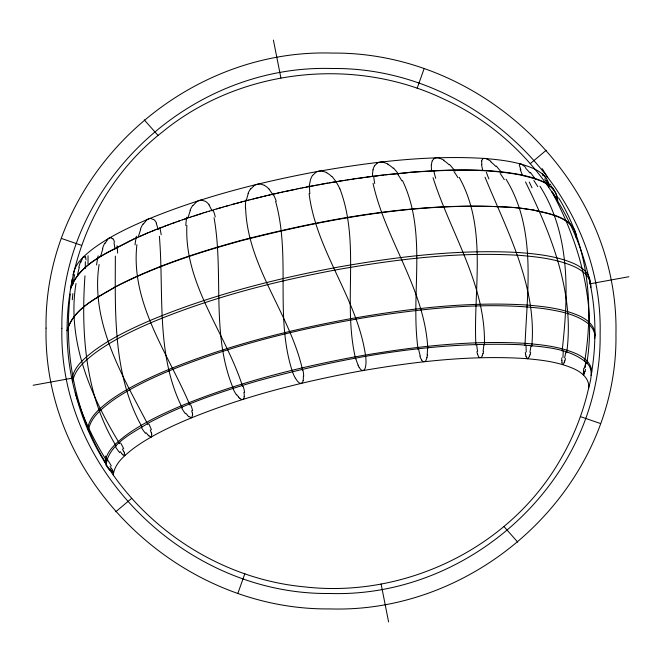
<?xml version="1.0" encoding="UTF-8"?>
<svg xmlns="http://www.w3.org/2000/svg" width="662" height="662" viewBox="0 0 662 662"><rect width="100%" height="100%" fill="white"/><g stroke="black" fill="none" stroke-linecap="round" stroke-linejoin="round"><path stroke-width="0.99" d="M561.757 357.935L561.765 360.476M245.61 207.984C247.522 266.902 290.246 314.127 302.666 370.43M85.274 268.549L85.357 261.755M84.968 275.814C80.938 333.64 85.34 395.562 116.222 446.13M548.748 187.073C549.311 178.012 540.912 171.83 533.506 168.553C517.444 161.52 499.702 159.674 482.391 158.317C426.94 155.206 371.432 161.991 316.899 171.599C259.347 182.315 202.224 196.904 148.007 219.238C128.833 227.397 109.776 236.384 92.945 248.813C84.753 255.309 75.476 262.822 73.408 273.671M557.735 200.851C557.015 182.977 535.078 178.078 521.027 174.768C484.476 167.842 446.941 169.563 410.051 172.319M557.296 200.139C556.386 182.215 533.514 178.359 519.662 174.851C483.078 168.04 445.576 170.018 408.669 172.434M484.427 345.001C485.974 284.908 450.607 233.098 433.039 177.689M583.354 372.491L583.363 374.833M576.519 238.353C575.725 217.765 549.51 213.288 533.555 210.202M113.26 474.935C114.6 463.483 124.489 455.58 132.913 448.861C149.215 436.812 167.643 428.016 186.204 420.031C240.935 397.25 298.694 382.495 356.876 371.647C411.963 361.965 468.059 355.072 524.064 358.481C540.813 359.871 557.95 361.775 573.482 368.593C581.261 371.936 590.065 378.829 588.592 388.337M105.961 463.897C110.347 443.217 132.458 433.031 148.809 422.853C183.283 404.408 220.504 391.772 257.932 380.84C343.073 357.439 431.45 341.385 520.051 344.695C542.6 346.938 568.277 347.409 586.499 362.677C594.393 369.735 590.322 381.006 588.286 389.645C582.444 414.735 572.696 438.906 559.547 461.05C508.913 548.318 404.416 598.407 304.685 586.888C201.389 577.405 106.987 502.259 77.926 402.148C47.416 305.902 82.833 194.024 162.339 132.028C240.083 68.327 354.518 55.815 444.765 99.54C535.632 141.031 598.241 238.279 594.774 338.588M576.221 237.608C575.237 218.237 550.312 214.215 535.351 210.533M562.104 351.026C568.393 295.691 571 235.192 539.952 186.188M105.026 462.39C106.508 450.69 116.644 442.655 125.292 435.803C142.016 423.514 160.874 414.544 179.874 406.394C235.846 383.157 294.904 368.072 354.377 356.967C410.688 347.045 468.034 339.97 525.297 343.355C542.435 344.745 559.969 346.656 575.899 353.566C583.843 356.95 592.912 363.893 591.48 373.616M239.785 398.243C241.63 400.527 244.394 399.583 244.187 396.629M431.26 164.664L431.508 170.432M244.179 396.72L244.179 396.679A13.919 12.363 58.6 0 0 244.261 394.8L243.93 392.343M186.883 225.394C184.036 284.495 225.519 332.647 242.656 386.608M88.402 430.606C90.231 417.532 101.824 408.793 111.588 401.271C130.53 387.816 151.78 378.035 173.179 369.189C235.167 344.381 300.399 328.468 366.136 317.421C424.599 308.418 484.319 301.582 543.378 308.575C558.819 311.041 575.352 313.664 588.03 323.528C591.439 326.383 594.236 330.305 594.774 334.815C594.881 348.444 593.384 362.097 591.158 375.536M590.777 287.68C591.894 277.196 582.063 269.972 573.507 266.298C556.469 258.95 537.743 256.848 519.413 255.342C458.675 251.626 397.812 259.024 338.059 269.5C274.978 281.218 212.353 297.205 152.996 321.864C132.739 330.553 112.639 340.136 94.798 353.21C85.431 360.591 74.591 369.197 72.688 381.742M590.099 284.097C591.224 273.712 581.344 266.67 572.878 263.12C555.823 255.946 537.139 253.96 518.851 252.545C458.112 249.135 397.316 256.657 337.595 267.2C274.54 278.983 211.939 294.962 152.533 319.473C132.276 328.104 112.168 337.612 94.277 350.57C84.935 357.852 74.061 366.293 72.067 378.747M87.624 428.811C89.353 416.613 99.962 408.305 109.031 401.164C126.508 388.42 146.186 379.086 166.005 370.612C224.277 346.499 285.719 330.81 347.616 319.241C406.211 308.897 465.882 301.516 525.479 304.942C543.361 306.357 561.649 308.318 578.298 315.435C586.573 318.927 596.131 325.994 594.815 336.147M124.895 455.398L124.299 453.073M583.503 370.72L583.785 368.146M70.28 293.978C63.527 352.201 74.715 413.527 106.193 463.383M309.195 185.956L310.528 179.667A21.838 18.329 5.1 0 1 312.596 175.264M531.793 346.4C537.105 286.249 507.175 231.104 485.039 177.217M67.16 330.818C73.077 308.492 97.173 297.768 115.32 286.787C155.702 265.843 199.245 251.808 243.012 239.859C332.779 217.078 425.947 200.536 518.842 207.942M67.16 330.57C73.184 308.401 97.256 297.883 115.337 286.994C155.297 266.414 198.319 252.528 241.556 240.662C330.785 217.889 423.291 201.182 515.698 207.62M136.902 244.659C130.306 303.337 168.297 353.665 189.878 405.061M71.148 286.472L72.216 279.141M584.612 361.651C593.946 306.15 588.543 246.454 558.546 197.731M427.429 354.998L426.998 357.348M70.346 289.451C79.606 262.053 111.431 251.469 134.601 238.61M70.42 288.971C78.944 263.145 108.576 252.619 130.422 240.538M76.022 283.468C66.548 340.475 90.702 395.975 119.64 443.706M99.093 264.469C90.247 322.386 122.238 375.304 147.916 424.541M566.689 352.813C574.831 292.985 551.338 234.596 525.487 181.901M586.731 363.786C596.553 304.462 580.16 243.459 551.62 191.434M246.372 200.073L248.25 193.503M483.624 351.265L483.061 353.574M77.545 274.672L79.25 267.473M303.105 380.584C302.865 383.761 299.911 384.225 298.256 381.991A13.637 13.447 27.4 0 1 296.998 380.567L295.492 378.25M73.002 274.962L73.3 273.737M188.14 217.227L190.35 210.384M372.954 169.828L372.342 175.844M585.58 369.388L584.968 371.771M100.756 255.838L102.833 248.771M530.701 352.581L530.072 354.832M481.572 160.891L482.631 159.037M565.53 358.564L564.835 361.038M138.474 236.251L140.7 229.358M584.488 373.327L583.826 374.866M237.964 593.102L244.857 573.689M417.143 88.311L424.036 68.898M80.888 262.21L82.32 258.776M564.239 362.677L563.056 364.58M482.391 355.444C481.862 357.968 478.924 358.63 478.163 355.759A13.67 10.84 -84.5 0 1 477.592 353.971M529.368 356.677L527.473 358.763L526 356.561M432.228 160.783L433.991 158.706M105.101 243.434L107.145 240.149M143.34 224.161L145.863 220.951M374.609 165.781L377.009 163.34M193.039 205.559L195.894 202.456M312.754 175.347L315.493 172.666M250.824 188.91L253.736 185.997M151.565 436.821L151.623 434.173M115.767 511.751L131.705 498.362M530.295 163.638L546.233 150.249M131.44 240.207L137.812 237.17M135.644 238.279L147.841 232.858M138.879 236.831L150.15 231.907M148.983 232.511L154.842 230.012M151.308 231.551L158.433 228.597M156.033 229.656L162.074 227.19M159.641 228.233L165.773 225.783M151.341 436.97L149.099 435.935M163.299 226.826L169.522 224.393M167.014 225.419L170.779 223.93M170.779 224.021L175.877 222.093M172.046 223.566L174.594 222.639M175.877 222.184L179.75 220.727M177.168 221.72L182.348 219.817M182.356 219.9L187.619 218.021M183.672 219.453L188.943 217.583M188.96 217.657L190.275 217.136M190.284 217.21L191.616 216.697M191.624 216.772L192.948 216.251M192.965 216.325L202.431 213.214M194.305 215.886L198.36 214.579M199.717 214.14L203.797 212.783M203.813 212.85L205.17 212.353M205.187 212.419L206.544 211.931M206.561 211.997L209.3 211.087M209.316 211.153L216.234 209.01M216.259 209.068L223.226 206.974M217.649 208.654L221.853 207.438M223.251 207.032L224.633 206.569M224.658 206.627L234.513 203.822M226.065 206.23L228.887 205.435M231.708 204.649L241.638 201.968M235.962 203.491L238.8 202.729M240.182 202.291L244.477 201.223M243.02 201.546L245.9 200.851M245.867 200.801L248.747 200.123M247.29 200.429L251.593 199.394M250.128 199.701L254.44 198.683M252.975 198.981L258.71 197.624M255.822 198.269L261.556 196.928M260.092 197.218L262.98 196.589M262.938 196.531L265.826 195.902M264.353 196.192L271.494 194.578M267.191 195.522L270.03 194.851M271.445 194.52L278.57 192.965M272.86 194.198L282.798 192.03M279.927 192.601L295.376 189.349M284.139 191.666L296.766 189.059M296.7 189.001L298.157 188.778M298.09 188.72L300.92 188.215M299.472 188.438L302.294 187.942M302.228 187.884L303.676 187.669M303.601 187.603L305.05 187.396M304.975 187.329L317.288 185.062M306.349 187.065L327.98 183.06M318.629 184.814L326.623 183.291M33.1 385.276L71.959 378.192M590.041 283.808L628.9 276.724M326.705 183.366L337.62 181.52M329.337 182.82L333.416 182.124M333.507 182.199L336.246 181.744M338.894 181.214L345.887 180.196M337.521 181.438L344.505 180.42M347.169 179.899L354.22 178.939M345.787 180.114L351.439 179.352M352.722 179.054L358.299 178.244M355.618 178.74L365.407 177.366M358.407 178.335L362.602 177.747M363.893 177.457L378.043 175.753M366.69 177.077L379.442 175.587M379.326 175.463L383.662 175.091M380.724 175.298L407.428 172.708M384.936 174.809L408.818 172.592M201.918 200.222L205.344 201.314A22.88 16.807 -51.8 0 1 209.159 204.872M150.919 218.526L153.551 219.61M515.789 207.736L519.877 208.058M110.794 237.708L112.507 238.874M518.942 208.075L521.921 208.298M519.976 208.191L523.932 208.547M322.311 171.127L326.763 172.534M522.02 208.447L525.901 208.811M524.031 208.704L533.431 209.986M526.009 208.977L535.227 210.317M383.447 162.306L387.982 163.944M439.651 158.201L443.995 160.121M124.39 455.729L122.925 454.695M61.665 238.527L81.616 245.379M580.384 416.621L600.335 423.473M487.158 159.103L490.989 161.321M264.378 185.236L260.356 184.053A8.407 6.744 -26.9 0 0 253.645 185.898M522.608 164.929L525.752 167.453M113.219 472.668L112.259 471.683M188.893 416.63L191.707 417.755L192.518 415.016M393.501 168.007L398.582 173.998M449.539 164.466L455.183 171.061M84.529 256.591L85.026 257.799M331.96 176.39L336.528 182.265M496.243 165.988L501.879 172.84M147.7 434.595L146.045 432.683M187.512 415.289L185.84 413.295M121.7 453.429L120.136 451.575M144.266 119.872L158.094 135.511M503.906 526.489L517.734 542.128M268.962 188.902L272.926 194.876M543.684 175.314L546.026 178.227M238.494 396.919L236.814 394.734M562.443 364.497L561.873 362.271M530.428 172.476L535.781 179.634M111.274 470.5L109.884 468.688M209.076 204.947L212.113 210.979M550.246 184.193L550.61 184.739M421.644 360.004C422.687 362.702 426.03 361.94 426.411 359.267A13.927 13.223 -74.2 0 0 426.932 357.331M551.355 185.873L551.744 186.461M552.522 187.677L552.787 188.099M553.051 188.521L553.324 188.951M142.09 427.064C112.954 375.395 115.18 313.581 115.362 256.136M553.597 189.39L553.871 189.837M359.176 367.393L358.01 365.258M554.152 190.284L554.574 190.97M106.971 461.257C93.59 439.874 82.254 417.068 75.336 392.732M506.066 179.22C536.683 229.184 527.184 289.997 524.999 345.473M110.066 466.354L111.431 468.655M459.188 177.3C487.836 228.663 473.131 289.236 475.887 344.952M182.24 407.817C155.603 354.815 164.06 293.456 159.393 236.309M112.358 470.252L113.5 472.486M544.702 178.881L547.548 183.995M542.981 175.72L542.36 174.412M402.513 180.577C427.735 233.52 410.142 293.589 418.119 349.519M122.42 448.977L123.513 451.252M233.52 389.033C210.64 334.782 224.079 274.217 214.049 217.657M156.232 223.309L158.243 229.474M339.904 188.811C360.616 243.235 342.378 303.08 355.618 358.862M522.144 174.462L520.158 169.282M150.266 429.986L151.11 432.327M419.832 356.115L420.734 358.349A13.588 12.437 -79.9 0 0 421.686 359.979M275.624 201.455C291.164 257.113 274.333 317.131 292.654 372.342A43.874 43.651 -7.8 0 0 295.418 378.3M477.501 354.021L476.888 351.704M482.656 170.084L481.464 164.383M191.715 410.663L192.27 413.08M114.03 242.739L114.981 249.111M273.398 40.068L280.911 78.017M381.089 583.983L388.602 621.932M525.603 354.708L525.297 352.325M373.037 183.283C385.507 240.182 424.888 289.294 427.801 348.692M519.347 165.98L519.562 164.35A8.416 2.466 50.4 0 1 522.525 164.739M309.104 193.618C316.262 251.817 358.274 299.423 365.821 357.637A43.485 43.204 -2.2 0 1 365.97 363.521L365.681 366.02A13.753 13.621 -28.1 0 1 365.25 367.84C364.679 371.25 361.493 371.043 360.302 368.966A13.497 13.248 -58.2 0 1 359.193 367.385M303.353 376.256L303.337 378.747A13.836 13.414 44.5 0 1 303.138 380.592M552.538 192.071A70.288 17.154 58.5 0 1 556.063 198.021M585.076 367.302A43.32 3.616 -82.5 0 1 585.713 362.412M583.536 372.251A13.679 2.54 -82 0 1 583.685 370.563M584.86 371.506A13.828 3.906 -82.8 0 1 584.414 373.029M585.68 362.917A44.462 14.887 -84.5 0 1 584.654 368.163M542.128 168.587A66.001 8.068 64.9 0 1 547.35 176.944M548.864 185.219A21.788 0.422 59.9 0 1 547.673 183.109M542.401 173.932A8.432 0.579 55.2 0 1 543.287 174.685M546.589 180.246A23.12 2.946 57 0 1 549.725 184.731M533.82 180.478A70.437 32.612 52.8 0 1 537.776 186.634M562.94 357.455A43.94 13.976 -85.2 0 1 563.304 351.083M562.005 362.106A13.596 5.652 -84.1 0 1 561.914 360.393M564.703 360.914A13.91 7.017 -84.4 0 1 564.132 362.536M565.679 352.449A44.611 24.701 -86.1 0 1 564.603 357.993M532.049 187.826A65.861 8.085 61.3 0 1 529.244 182.025M520.903 169.919A21.714 5.519 55.6 0 1 519.869 166.534M525.678 168.314A22.814 8.01 51.9 0 1 529.964 173.014M500.215 173.543A70.586 45.595 44.3 0 1 504.295 179.675M526.282 351.944A43.775 23.617 -86.9 0 1 526.067 345.365M526.091 356.437A13.761 8.556 -85.1 0 1 525.727 354.642M529.948 354.766A13.761 9.599 -84.7 0 1 529.286 356.553M530.891 346.259A43.932 32.405 -86.3 0 1 529.873 352.283M488.887 178.914A66.738 23.7 56.5 0 1 486.363 172.269M481.903 164.631A21.647 10.112 49.5 0 1 481.795 161.065M482.581 158.988A8.416 4.138 43.5 0 1 487.124 158.979M490.757 161.892A22.889 12.52 44.6 0 1 495.739 166.385M453.942 171.607A70.726 55.203 30.8 0 1 457.93 177.689M477.625 351.406A43.609 31.809 -87.5 0 1 476.731 344.803M482.954 353.541A13.844 11.759 -82.8 0 1 482.308 355.403M483.773 344.968A44.081 38.768 -84.2 0 1 483.028 351.141M435.745 178.326A66.597 37.221 49.6 0 1 433.924 171.317M431.525 164.772A21.796 14.001 40.5 0 1 432.294 160.825M433.916 158.64A8.416 5.478 33.4 0 1 439.642 158.086M443.739 160.543A22.963 16.078 33.5 0 1 449.084 164.78M397.821 174.379A69.618 59.572 9.5 0 1 401.793 180.834M420.296 355.908A43.452 37.999 -86 0 1 418.69 349.379M427.462 348.709A44.238 42.765 -73.7 0 1 427.131 354.964M374.75 183.482A66.457 47.863 39 0 1 373.732 176.175M373.062 169.861A21.912 16.856 26.5 0 1 374.551 165.757M376.926 163.257A8.407 6.397 18.1 0 1 383.455 162.207M387.75 164.267A23.038 18.437 16.4 0 1 393.145 168.256M336.362 182.356A69.767 60.747 -19.2 0 1 339.846 188.835M358.192 365.167A43.287 41.78 -77.3 0 1 355.899 358.779M309.857 193.643A66.299 54.896 21.9 0 1 309.617 186.022M315.402 172.575A8.424 6.835 -3.2 0 1 322.336 171.036M326.589 172.757A23.112 19.43 -7.6 0 1 331.728 176.555M273.373 194.587A69.907 57.445 -44.8 0 1 276.236 201.14M302.997 370.381A43.642 41.797 53.9 0 1 303.709 376.256M245.42 207.992A66.175 57.892 -4.3 0 1 245.892 200.032M248.101 193.47A21.763 18.428 -21.6 0 1 250.592 188.794M264.295 185.352A22.806 18.652 -32.6 0 1 268.888 188.968M213.156 210.152A70.048 49.89 -61.6 0 1 215.291 216.863M236.508 394.933A43.709 42.054 55.5 0 1 233.239 389.165M239.743 398.292A13.546 12.586 55.8 0 1 238.452 396.96M243.285 386.476A43.791 37.751 62.2 0 1 244.592 392.301M185.799 225.485A66.034 56.634 -33.3 0 1 186.833 217.169M190.093 210.342A21.697 17.162 -44.8 0 1 192.75 205.41M195.811 202.324A8.407 6.148 -46.3 0 1 201.951 200.147M159.815 227.819A70.197 38.586 -72 0 1 161.18 234.778M185.377 413.684A43.543 37.825 63.4 0 1 181.744 408.098M188.844 416.721A13.712 11.18 61.5 0 1 187.445 415.364M192.394 413.08A13.77 10.377 61.8 0 1 192.642 414.991M190.747 404.805A43.94 31.321 63.8 0 1 192.65 410.572M135.031 244.923A65.894 51.231 -54.6 0 1 136.463 236.218M140.352 229.284A21.846 14.804 -60.3 0 1 143.009 223.93M145.797 220.785A8.416 5.089 -59.8 0 1 150.944 218.452M153.658 219.412A22.955 13.679 -64.4 0 1 156.489 223.028M117.025 245.743A70.338 24.279 -78.8 0 1 117.629 253.091M145.475 433.353A44.155 31.933 64.9 0 1 141.42 427.578M148.983 436.001A13.621 8.871 62.6 0 1 147.643 434.711M151.275 432.327A13.861 7.927 62.1 0 1 151.797 434.214M148.942 424.11A44.097 22.947 63.3 0 1 151.433 429.828M96.578 264.966A65.753 42.078 -67.8 0 1 98.191 255.83M102.428 248.647A21.772 11.155 -70.3 0 1 104.778 243.086M107.103 239.917A8.399 3.624 -68.7 0 1 110.819 237.65M112.739 238.361A23.029 9.475 -72.7 0 1 114.46 242.069M88.029 255.731A70.486 7.936 -83.6 0 1 87.988 263.923M119.648 452.618A43.998 23.41 64.2 0 1 115.544 446.966M122.892 454.86A13.538 6.066 61.8 0 1 121.667 453.602M123.728 451.252A13.943 4.982 60.8 0 1 124.522 453.106M120.633 442.928A44.255 13.174 61.6 0 1 123.728 448.753M73.027 284.296A65.612 29.807 -76.1 0 1 74.624 274.573M78.836 267.208A21.887 6.719 -77 0 1 80.615 261.581M82.336 258.346A8.399 1.87 -74.8 0 1 84.041 256.384M85.39 256.451A22.897 4.427 -78.3 0 1 85.994 259.967M71.951 285.157A22.376 0.927 -82.1 0 1 72.481 281.913M72.274 299.803A70.627 9.318 -87.2 0 1 72.903 293.572M109.834 470.533A43.833 13.579 62.4 0 1 105.821 464.889M112.341 472.014A13.67 3.012 59.8 0 1 111.348 470.848M111.696 468.729A13.761 1.713 58.4 0 1 112.73 470.517M105.308 456.068A44.404 2.681 58.9 0 1 111.357 465.932M46.05 328.112C42.848 480.504 179.145 610.538 329.916 608.916C480.19 613.757 618.3 486.148 615.95 333.888C619.152 181.496 482.855 51.462 332.084 53.084C181.81 48.243 43.7 175.852 46.05 328.112M61.88 328.278C58.521 471.741 188.025 595.37 329.982 593.483C471.898 598.051 602.337 477.525 600.12 333.722C603.479 190.259 473.975 66.63 332.018 68.517C190.102 63.949 59.663 184.475 61.88 328.278"/></g></svg>
